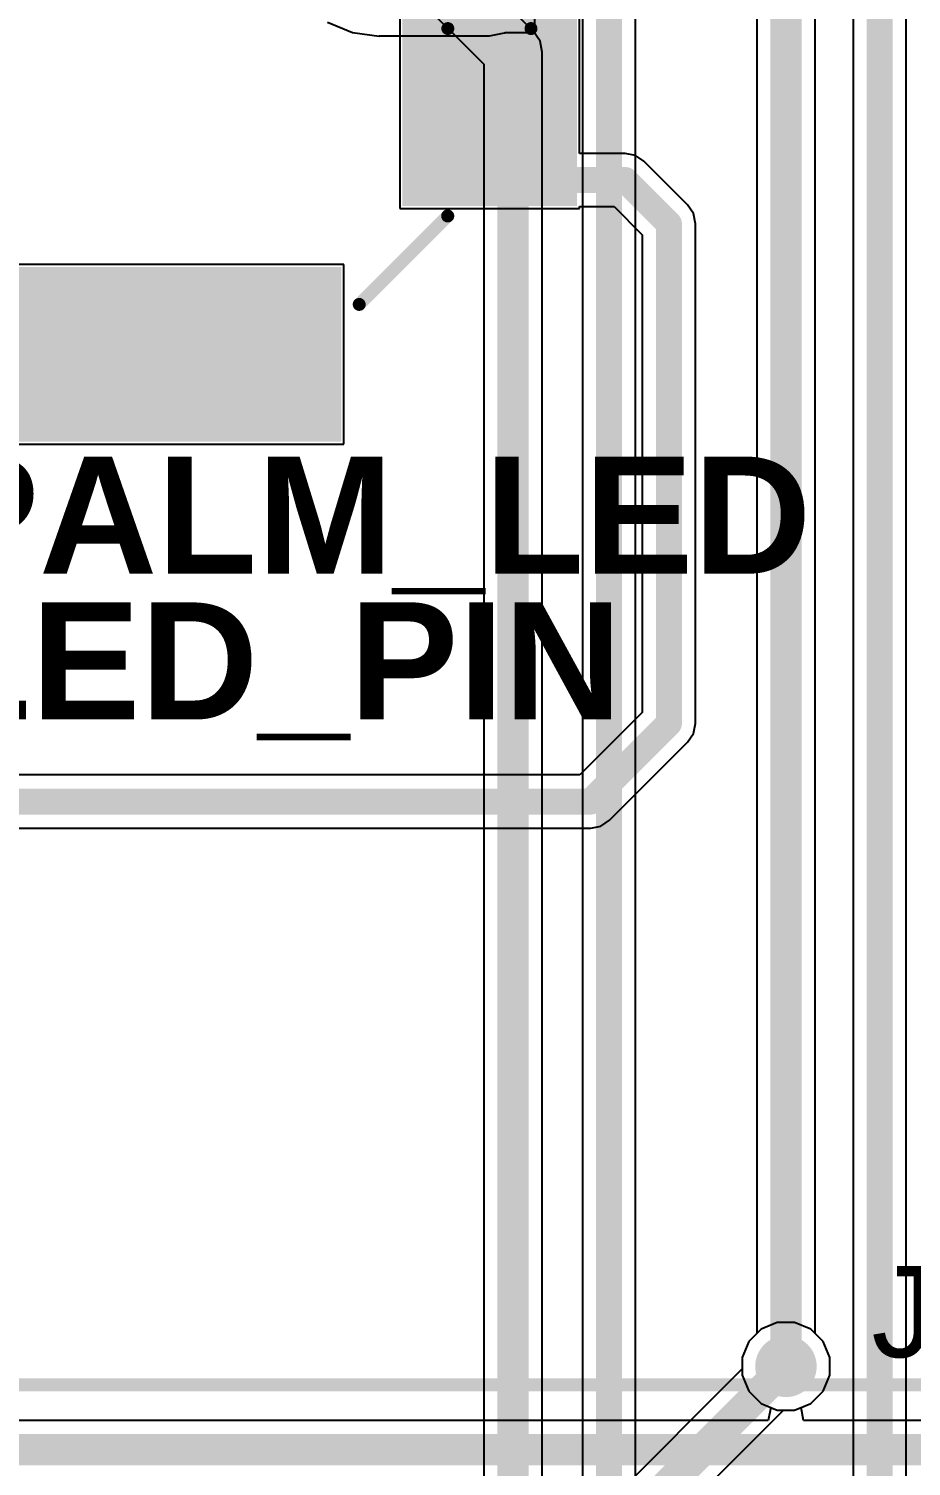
# Model space of a CAD drawing. Header units: inches. Extents: x -4.4 to 45.3, y -0.3 to 53.7.
# Drawn here: x 23.67 to 32.29, y 6.77 to 20.8 of the extents above; entities that cross this region are included whole.
import ezdxf

# ---------------------------------------------------------------- set-up
doc = ezdxf.new("R2010")
doc.units = ezdxf.units.IN
for name, color, linetype in [('Bottom Layer', 5, 'Continuous'), ('Bottom Overlay', 54, 'Continuous'), ('Bottom Paste', 16, 'Continuous'), ('Bottom Solder', 6, 'Continuous'), ('Signal_1', 16, 'Continuous'), ('Signal_2', 76, 'Continuous'), ('Top Layer', 1, 'Continuous'), ('Top Overlay', 2, 'Continuous'), ('Top Paste', 8, 'Continuous'), ('Top Solder', 216, 'Continuous'), ('Via Holes', 16, 'Continuous')]:
    doc.layers.add(name, color=color, linetype=linetype)
doc.styles.add('Arial', font='', dxfattribs={"height": 0.2})
doc.styles.add('Arial_Bold', font='', dxfattribs={"height": 0.2})
doc.styles.get('Arial').set_extended_font_data('Arial')
doc.styles.get('Arial_Bold').set_extended_font_data('Arial', bold=True)

# ---------------------------------------------------------------- blocks, each defined once
blk = doc.blocks.new('SFW5R_1STE1LF_28')
at = {"layer": 'Top Layer'}
for points in [[(-2.3, 2.05), (-1.7, 2.05), (-1.7, 0.05), (-2.3, 0.05)], [(-1.3, 2.05), (-0.7, 2.05), (-0.7, 0.05), (-1.3, 0.05)], [(-0.3, 2.05), (0.3, 2.05), (0.3, 0.05), (-0.3, 0.05)], [(0.7, 2.05), (1.3, 2.05), (1.3, 0.05), (0.7, 0.05)], [(1.7, 2.05), (2.3, 2.05), (2.3, 0.05), (1.7, 0.05)], [(-3.35, 1.05), (-2.65, 1.05), (-2.65, -3.15), (-3.35, -3.15)], [(2.65, 1.05), (3.35, 1.05), (3.35, -3.15), (2.65, -3.15)]]:
    blk.add_hatch(color=1, dxfattribs=at).paths.add_polyline_path(points)
at = {"layer": 'Top Paste'}
for points in [[(-2.3, 2.05), (-1.7, 2.05), (-1.7, 0.05), (-2.3, 0.05)], [(-1.3, 2.05), (-0.7, 2.05), (-0.7, 0.05), (-1.3, 0.05)], [(-0.3, 2.05), (0.3, 2.05), (0.3, 0.05), (-0.3, 0.05)], [(0.7, 2.05), (1.3, 2.05), (1.3, 0.05), (0.7, 0.05)], [(1.7, 2.05), (2.3, 2.05), (2.3, 0.05), (1.7, 0.05)], [(-3.35, 1.05), (-2.65, 1.05), (-2.65, -3.15), (-3.35, -3.15)], [(2.65, 1.05), (3.35, 1.05), (3.35, -3.15), (2.65, -3.15)]]:
    blk.add_hatch(color=8, dxfattribs=at).paths.add_polyline_path(points)
at = {"layer": 'Top Solder'}
for points in [[(-2.402, 2.152), (-1.598, 2.152), (-1.598, -0.052), (-2.402, -0.052)], [(-1.402, 2.152), (-0.598, 2.152), (-0.598, -0.052), (-1.402, -0.052)], [(-0.402, 2.152), (0.402, 2.152), (0.402, -0.052), (-0.402, -0.052)], [(0.598, 2.152), (1.402, 2.152), (1.402, -0.052), (0.598, -0.052)], [(1.598, 2.152), (2.402, 2.152), (2.402, -0.052), (1.598, -0.052)], [(-3.452, 1.152), (-2.548, 1.152), (-2.548, -3.252), (-3.452, -3.252)], [(2.548, 1.152), (3.452, 1.152), (3.452, -3.252), (2.548, -3.252)]]:
    blk.add_hatch(color=216, dxfattribs=at).paths.add_polyline_path(points)
at = {"layer": 'Top Overlay'}
for points in [[(-2.619, 1.693, 0.127, 0.127, 0), (-2.619, 1.439, 0.127, 0.127, 0)], [(-2.492, 1.566, 0.127, 0.127, 0), (-2.619, 1.693, 0.127, 0.127, 0)], [(-2.492, 1.566, 0.127, 0.127, 0), (-2.619, 1.439, 0.127, 0.127, 0)], [(-3.67, 0.55, 0.127, 0.127, 0), (-4.8, 0.55, 0.127, 0.127, 0)], [(-4.8, 0.55, 0.127, 0.127, 0), (-4.8, -3.75, 0.127, 0.127, 0)], [(4.8, 0.55, 0.127, 0.127, 0), (3.67, 0.55, 0.127, 0.127, 0)], [(4.8, 0.55, 0.127, 0.127, 0), (4.8, -3.75, 0.127, 0.127, 0)], [(-5.4, -3.75, 0.127, 0.127, 0), (-5.4, -4.95, 0.127, 0.127, 0)], [(-4.8, -3.75, 0.127, 0.127, 0), (-5.4, -3.75, 0.127, 0.127, 0)], [(5.4, -3.75, 0.127, 0.127, 0), (4.8, -3.75, 0.127, 0.127, 0)], [(5.4, -3.75, 0.127, 0.127, 0), (5.4, -4.95, 0.127, 0.127, 0)], [(5.4, -4.95, 0.127, 0.127, 0), (-5.4, -4.95, 0.127, 0.127, 0)]]:
    blk.add_lwpolyline(points, format="xyseb", dxfattribs=at)
for points in [[(-2.651, 1.693, 0.0635, 0.0635, 1), (-2.587, 1.693, 0.0635, 0.0635, 1)], [(-2.651, 1.693, 0.0635, 0.0635, 1), (-2.587, 1.693, 0.0635, 0.0635, 1)], [(-2.524, 1.566, 0.0635, 0.0635, 1), (-2.46, 1.566, 0.0635, 0.0635, 1)], [(-2.524, 1.566, 0.0635, 0.0635, 1), (-2.46, 1.566, 0.0635, 0.0635, 1)], [(-2.651, 1.439, 0.0635, 0.0635, 1), (-2.587, 1.439, 0.0635, 0.0635, 1)], [(-2.651, 1.439, 0.0635, 0.0635, 1), (-2.587, 1.439, 0.0635, 0.0635, 1)], [(-4.832, 0.55, 0.0635, 0.0635, 1), (-4.768, 0.55, 0.0635, 0.0635, 1)], [(-4.832, 0.55, 0.0635, 0.0635, 1), (-4.768, 0.55, 0.0635, 0.0635, 1)], [(-3.702, 0.55, 0.0635, 0.0635, 1), (-3.638, 0.55, 0.0635, 0.0635, 1)], [(3.638, 0.55, 0.0635, 0.0635, 1), (3.702, 0.55, 0.0635, 0.0635, 1)], [(4.768, 0.55, 0.0635, 0.0635, 1), (4.832, 0.55, 0.0635, 0.0635, 1)], [(4.768, 0.55, 0.0635, 0.0635, 1), (4.832, 0.55, 0.0635, 0.0635, 1)], [(-5.432, -3.75, 0.0635, 0.0635, 1), (-5.368, -3.75, 0.0635, 0.0635, 1)], [(-5.432, -3.75, 0.0635, 0.0635, 1), (-5.368, -3.75, 0.0635, 0.0635, 1)], [(-4.832, -3.75, 0.0635, 0.0635, 1), (-4.768, -3.75, 0.0635, 0.0635, 1)], [(-4.832, -3.75, 0.0635, 0.0635, 1), (-4.768, -3.75, 0.0635, 0.0635, 1)], [(4.768, -3.75, 0.0635, 0.0635, 1), (4.832, -3.75, 0.0635, 0.0635, 1)], [(4.768, -3.75, 0.0635, 0.0635, 1), (4.832, -3.75, 0.0635, 0.0635, 1)], [(5.368, -3.75, 0.0635, 0.0635, 1), (5.432, -3.75, 0.0635, 0.0635, 1)], [(5.368, -3.75, 0.0635, 0.0635, 1), (5.432, -3.75, 0.0635, 0.0635, 1)], [(-5.432, -4.95, 0.0635, 0.0635, 1), (-5.368, -4.95, 0.0635, 0.0635, 1)], [(-5.432, -4.95, 0.0635, 0.0635, 1), (-5.368, -4.95, 0.0635, 0.0635, 1)], [(5.368, -4.95, 0.0635, 0.0635, 1), (5.432, -4.95, 0.0635, 0.0635, 1)], [(5.368, -4.95, 0.0635, 0.0635, 1), (5.432, -4.95, 0.0635, 0.0635, 1)]]:
    blk.add_lwpolyline(points, format="xyseb", close=True, dxfattribs=at)
blk = doc.blocks.new('TQFP_100_14_14__54')
at = {"layer": 'Top Layer'}
for points in [[(4.65, 8.45), (4.65, 6.95), (4.35, 6.95), (4.35, 8.45)], [(5.15, 8.45), (5.15, 6.95), (4.85, 6.95), (4.85, 8.45)], [(5.65, 8.45), (5.65, 6.95), (5.35, 6.95), (5.35, 8.45)], [(6.15, 8.45), (6.15, 6.95), (5.85, 6.95), (5.85, 8.45)], [(6.95, 6.15), (8.45, 6.15), (8.45, 5.85), (6.95, 5.85)], [(6.95, 5.65), (8.45, 5.65), (8.45, 5.35), (6.95, 5.35)], [(6.95, 5.15), (8.45, 5.15), (8.45, 4.85), (6.95, 4.85)], [(6.95, 4.65), (8.45, 4.65), (8.45, 4.35), (6.95, 4.35)], [(6.95, 4.15), (8.45, 4.15), (8.45, 3.85), (6.95, 3.85)], [(6.95, 3.65), (8.45, 3.65), (8.45, 3.35), (6.95, 3.35)]]:
    blk.add_hatch(color=1, dxfattribs=at).paths.add_polyline_path(points)
at = {"layer": 'Top Paste'}
for points in [[(4.65, 8.45), (4.65, 6.95), (4.35, 6.95), (4.35, 8.45)], [(5.15, 8.45), (5.15, 6.95), (4.85, 6.95), (4.85, 8.45)], [(5.65, 8.45), (5.65, 6.95), (5.35, 6.95), (5.35, 8.45)], [(6.15, 8.45), (6.15, 6.95), (5.85, 6.95), (5.85, 8.45)], [(6.95, 6.15), (8.45, 6.15), (8.45, 5.85), (6.95, 5.85)], [(6.95, 5.65), (8.45, 5.65), (8.45, 5.35), (6.95, 5.35)], [(6.95, 5.15), (8.45, 5.15), (8.45, 4.85), (6.95, 4.85)], [(6.95, 4.65), (8.45, 4.65), (8.45, 4.35), (6.95, 4.35)], [(6.95, 4.15), (8.45, 4.15), (8.45, 3.85), (6.95, 3.85)], [(6.95, 3.65), (8.45, 3.65), (8.45, 3.35), (6.95, 3.35)]]:
    blk.add_hatch(color=8, dxfattribs=at).paths.add_polyline_path(points)
at = {"layer": 'Top Solder'}
for points in [[(4.752, 8.552), (4.752, 6.848), (4.248, 6.848), (4.248, 8.552)], [(5.252, 8.552), (5.252, 6.848), (4.748, 6.848), (4.748, 8.552)], [(5.752, 8.552), (5.752, 6.848), (5.248, 6.848), (5.248, 8.552)], [(6.252, 8.552), (6.252, 6.848), (5.748, 6.848), (5.748, 8.552)], [(6.848, 6.252), (8.552, 6.252), (8.552, 5.748), (6.848, 5.748)], [(6.848, 5.752), (8.552, 5.752), (8.552, 5.248), (6.848, 5.248)], [(6.848, 5.252), (8.552, 5.252), (8.552, 4.748), (6.848, 4.748)], [(6.848, 4.752), (8.552, 4.752), (8.552, 4.248), (6.848, 4.248)], [(6.848, 4.252), (8.552, 4.252), (8.552, 3.748), (6.848, 3.748)], [(6.848, 3.752), (8.552, 3.752), (8.552, 3.248), (6.848, 3.248)], [(6.848, 3.252), (8.552, 3.252), (8.552, 2.748), (6.848, 2.748)]]:
    blk.add_hatch(color=216, dxfattribs=at).paths.add_polyline_path(points)
at = {"layer": 'Top Overlay'}
blk.add_lwpolyline([(7.214, 6.426, 0.127, 0.127, 0), (6.35, 7.29, 0.127, 0.127, 0)], format="xyseb", dxfattribs=at)
for points in [[(6.318, 7.29, 0.0635, 0.0635, 1), (6.382, 7.29, 0.0635, 0.0635, 1)], [(7.182, 6.426, 0.0635, 0.0635, 1), (7.245, 6.426, 0.0635, 0.0635, 1)]]:
    blk.add_lwpolyline(points, format="xyseb", close=True, dxfattribs=at)
blk = doc.blocks.new('C___0402_B_91')
at = {"layer": 'Bottom Layer'}
for points in [[(-0.241, 0.318), (-0.241, -0.318), (-0.699, -0.318), (-0.699, 0.318)], [(0.699, 0.318), (0.699, -0.318), (0.241, -0.318), (0.241, 0.318)]]:
    blk.add_hatch(color=5, dxfattribs=at).paths.add_polyline_path(points)
at = {"layer": 'Bottom Paste'}
for points in [[(-0.241, 0.318), (-0.241, -0.318), (-0.699, -0.318), (-0.699, 0.318)], [(0.699, 0.318), (0.699, -0.318), (0.241, -0.318), (0.241, 0.318)]]:
    blk.add_hatch(color=16, dxfattribs=at).paths.add_polyline_path(points)
at = {"layer": 'Bottom Solder'}
for points in [[(-0.181, 0.377), (-0.181, -0.377), (-0.758, -0.377), (-0.758, 0.377)], [(0.758, 0.377), (0.758, -0.377), (0.181, -0.377), (0.181, 0.377)]]:
    blk.add_hatch(color=6, dxfattribs=at).paths.add_polyline_path(points)
at = {"layer": 'Bottom Overlay'}
for points in [[(-0.787, 0.406, 0.127, 0.127, 0), (-0.279, 0.406, 0.127, 0.127, 0)], [(-0.787, 0.406, 0.127, 0.127, 0), (-0.787, -0.406, 0.127, 0.127, 0)], [(0.279, 0.406, 0.127, 0.127, 0), (0.787, 0.406, 0.127, 0.127, 0)], [(0.787, 0.406, 0.127, 0.127, 0), (0.787, -0.406, 0.127, 0.127, 0)], [(-0.787, -0.406, 0.127, 0.127, 0), (-0.279, -0.406, 0.127, 0.127, 0)], [(0.279, -0.406, 0.127, 0.127, 0), (0.787, -0.406, 0.127, 0.127, 0)]]:
    blk.add_lwpolyline(points, format="xyseb", dxfattribs=at)
for points in [[(-0.819, 0.406, 0.0635, 0.0635, 1), (-0.756, 0.406, 0.0635, 0.0635, 1)], [(-0.819, 0.406, 0.0635, 0.0635, 1), (-0.756, 0.406, 0.0635, 0.0635, 1)], [(-0.311, 0.406, 0.0635, 0.0635, 1), (-0.248, 0.406, 0.0635, 0.0635, 1)], [(0.248, 0.406, 0.0635, 0.0635, 1), (0.311, 0.406, 0.0635, 0.0635, 1)], [(0.756, 0.406, 0.0635, 0.0635, 1), (0.819, 0.406, 0.0635, 0.0635, 1)], [(0.756, 0.406, 0.0635, 0.0635, 1), (0.819, 0.406, 0.0635, 0.0635, 1)], [(-0.819, -0.406, 0.0635, 0.0635, 1), (-0.756, -0.406, 0.0635, 0.0635, 1)], [(-0.819, -0.406, 0.0635, 0.0635, 1), (-0.756, -0.406, 0.0635, 0.0635, 1)], [(-0.311, -0.406, 0.0635, 0.0635, 1), (-0.248, -0.406, 0.0635, 0.0635, 1)], [(0.248, -0.406, 0.0635, 0.0635, 1), (0.311, -0.406, 0.0635, 0.0635, 1)], [(0.756, -0.406, 0.0635, 0.0635, 1), (0.819, -0.406, 0.0635, 0.0635, 1)], [(0.756, -0.406, 0.0635, 0.0635, 1), (0.819, -0.406, 0.0635, 0.0635, 1)]]:
    blk.add_lwpolyline(points, format="xyseb", close=True, dxfattribs=at)

msp = doc.modelspace()

# ---------------------------------------------------------------- hatches: boundary and pattern name
at = {"layer": 'Bottom Layer'}
h = msp.add_hatch(color=5, dxfattribs=at)
edge = h.paths.add_edge_path()
edge.add_arc((31.064, 7.747), 0.3, 0, 360)
at = {"layer": 'Signal_1'}
h = msp.add_hatch(color=16, dxfattribs=at)
edge = h.paths.add_edge_path()
edge.add_arc((31.064, 7.747), 0.3, 0, 360)
at = {"layer": 'Signal_2'}
h = msp.add_hatch(color=76, dxfattribs=at)
edge = h.paths.add_edge_path()
edge.add_arc((31.064, 7.747), 0.3, 0, 360)
at = {"layer": 'Top Layer'}
h = msp.add_hatch(color=1, dxfattribs=at)
edge = h.paths.add_edge_path()
edge.add_arc((31.064, 7.747), 0.3, 0, 360)
at = {"layer": 'Via Holes'}
h = msp.add_hatch(color=7, dxfattribs=at)
edge = h.paths.add_edge_path()
edge.add_arc((31.064, 7.747), 0.15, 0, 360)

# ---------------------------------------------------------------- linework, layer by layer
at = {"layer": 'Bottom Layer'}
for p, q in [((28.613, 20.765), (28.613, 21.476)), ((26.59, 20.865), (26.833, 20.765)), ((26.833, 20.765), (27.093, 20.73)), ((28.317, 20.761), (28.322, 20.765)), ((28.322, 20.765), (28.613, 20.765)), ((27.093, 20.73), (27.093, 20.732)), ((27.093, 20.732), (28.169, 20.732)), ((28.169, 20.732), (28.317, 20.761)), ((30.979, 8.174), (30.822, 8.109)), ((31.149, 8.174), (30.979, 8.174)), ((31.306, 8.109), (31.149, 8.174)), ((30.822, 8.109), (30.702, 7.989)), ((31.426, 7.989), (31.306, 8.109)), ((30.702, 7.989), (30.637, 7.832)), ((31.491, 7.832), (31.426, 7.989)), ((30.637, 7.723), (29.168, 6.254)), ((30.637, 7.832), (30.637, 7.723)), ((31.491, 7.662), (31.491, 7.832)), ((31.426, 7.505), (31.491, 7.662)), ((31.306, 7.385), (31.426, 7.505)), ((29.488, 5.768), (31.04, 7.32)), ((31.04, 7.32), (31.149, 7.32)), ((31.149, 7.32), (31.306, 7.385))]:
    msp.add_line(p, q, dxfattribs=at)
msp.add_lwpolyline([(29.286, 5.969, 0.305, 0.305, 0), (31.064, 7.747, 0.305, 0.305, 0)], format="xyseb", dxfattribs=at)
msp.add_lwpolyline([(30.988, 7.747, 0.152, 0.152, 1), (31.14, 7.747, 0.152, 0.152, 1)], format="xyseb", close=True, dxfattribs=at)
at = {"layer": 'Signal_1'}
for p, q in [((31.72, 25.394), (31.72, 6.508)), ((32.238, 6.401), (32.238, 25.502)), ((30.979, 8.174), (30.822, 8.109)), ((31.149, 8.174), (30.979, 8.174)), ((31.306, 8.109), (31.149, 8.174)), ((30.822, 8.109), (30.702, 7.989)), ((31.426, 7.989), (31.306, 8.109)), ((30.702, 7.989), (30.637, 7.832)), ((31.491, 7.832), (31.426, 7.989)), ((30.637, 7.832), (30.637, 7.662)), ((31.491, 7.662), (31.491, 7.832)), ((30.637, 7.662), (30.702, 7.505)), ((31.426, 7.505), (31.491, 7.662)), ((30.702, 7.505), (30.822, 7.385)), ((31.306, 7.385), (31.426, 7.505)), ((30.822, 7.385), (30.979, 7.32)), ((30.979, 7.32), (31.149, 7.32)), ((31.149, 7.32), (31.306, 7.385))]:
    msp.add_line(p, q, dxfattribs=at)
msp.add_lwpolyline([(31.979, 6.401, 0.254, 0.254, 0), (31.979, 25.502, 0.254, 0.254, 0)], format="xyseb", dxfattribs=at)
at = {"layer": 'Signal_2'}
for p, q in [((28.601, 20.773), (26.77, 22.604)), ((26.45, 22.118), (28.114, 20.454)), ((29.596, 6.457), (29.596, 21.107)), ((29.078, 21), (29.078, 6.35)), ((28.663, 20.681), (28.601, 20.773)), ((28.601, 20.773), (28.601, 20.773)), ((28.684, 20.572), (28.663, 20.681)), ((28.684, 6.11), (28.684, 20.572)), ((28.114, 20.454), (28.114, 5.992)), ((30.979, 8.174), (30.822, 8.109)), ((31.149, 8.174), (30.979, 8.174)), ((31.306, 8.109), (31.149, 8.174)), ((30.822, 8.109), (30.702, 7.989)), ((31.426, 7.989), (31.306, 8.109)), ((30.702, 7.989), (30.637, 7.832)), ((31.491, 7.832), (31.426, 7.989)), ((30.637, 7.832), (30.637, 7.662)), ((31.491, 7.662), (31.491, 7.832)), ((30.637, 7.662), (30.702, 7.505)), ((31.426, 7.505), (31.491, 7.662)), ((30.702, 7.505), (30.822, 7.385)), ((31.306, 7.385), (31.426, 7.505)), ((30.822, 7.385), (30.979, 7.32)), ((30.979, 7.32), (31.149, 7.32)), ((31.149, 7.32), (31.306, 7.385))]:
    msp.add_line(p, q, dxfattribs=at)
for points in [[(26.568, 22.403, 0.305, 0.305, 0), (28.399, 20.572, 0.305, 0.305, 0)], [(29.337, 6.35, 0.254, 0.254, 0), (29.337, 21.107, 0.254, 0.254, 0)], [(28.399, 5.992, 0.305, 0.305, 0), (28.399, 20.572, 0.305, 0.305, 0)]]:
    msp.add_lwpolyline(points, format="xyseb", dxfattribs=at)
msp.add_lwpolyline([(28.323, 20.572, 0.152, 0.152, 1), (28.476, 20.572, 0.152, 0.152, 1)], format="xyseb", close=True, dxfattribs=at)
msp.add_lwpolyline([(28.323, 20.572, 0.152, 0.152, 1), (28.476, 20.572, 0.152, 0.152, 1)], format="xyseb", close=True, dxfattribs=at)
at = {"layer": 'Top Layer'}
for p, q in [((30.779, 26.901), (30.779, 8.066)), ((31.349, 8.066), (31.349, 26.901)), ((29.049, 20.547), (29.049, 21.601)), ((27.295, 21.045), (27.295, 20.047)), ((29.049, 19.583), (29.049, 20.547)), ((27.295, 20.047), (27.295, 19.047)), ((29.495, 19.583), (29.049, 19.583)), ((29.594, 19.563), (29.495, 19.583)), ((29.678, 19.507), (29.594, 19.563)), ((30.104, 19.081), (29.678, 19.507)), ((30.16, 18.997), (30.104, 19.081)), ((27.295, 19.047), (29.049, 19.047)), ((29.049, 19.047), (29.049, 19.065)), ((29.049, 19.065), (29.388, 19.065)), ((29.388, 19.065), (29.662, 18.79)), ((30.18, 18.898), (30.16, 18.997)), ((30.18, 14.021), (30.18, 18.898)), ((29.662, 18.79), (29.662, 14.128)), ((26.749, 18.501), (21.231, 18.501)), ((26.749, 16.747), (26.749, 18.501)), ((20.195, 16.747), (26.749, 16.747)), ((29.662, 14.128), (29.052, 13.518)), ((30.104, 13.838), (30.16, 13.922)), ((30.16, 13.922), (30.18, 14.021)), ((29.342, 13.076), (30.104, 13.838)), ((29.052, 13.518), (20.707, 13.518)), ((29.258, 13.02), (29.342, 13.076)), ((20.599, 13), (29.159, 13)), ((29.159, 13), (29.258, 13.02)), ((30.779, 8.066), (30.702, 7.989)), ((31.426, 7.989), (31.349, 8.066)), ((30.702, 7.989), (30.637, 7.832)), ((31.491, 7.832), (31.426, 7.989)), ((30.637, 7.832), (30.637, 7.662)), ((31.491, 7.662), (31.491, 7.832)), ((30.637, 7.662), (30.702, 7.505)), ((31.426, 7.505), (31.491, 7.662)), ((30.702, 7.505), (30.822, 7.385)), ((31.306, 7.385), (31.426, 7.505)), ((30.822, 7.385), (30.916, 7.346)), ((30.916, 7.346), (30.891, 7.219)), ((31.212, 7.346), (31.306, 7.385)), ((31.237, 7.219), (31.212, 7.346)), ((30.891, 7.219), (6.833, 7.219)), ((38.206, 7.219), (31.237, 7.219))]:
    msp.add_line(p, q, dxfattribs=at)
for points in [[(31.064, 7.747, 0.305, 0.305, 0), (31.064, 26.901, 0.305, 0.305, 0)], [(28.172, 19.324, 0.254, 0.254, 0), (29.495, 19.324, 0.254, 0.254, 0)], [(29.495, 19.324, 0.254, 0.254, 0), (29.921, 18.898, 0.254, 0.254, 0)], [(29.921, 14.021, 0.254, 0.254, 0), (29.921, 18.898, 0.254, 0.254, 0)], [(29.159, 13.259, 0.254, 0.254, 0), (29.921, 14.021, 0.254, 0.254, 0)], [(20.599, 13.259, 0.254, 0.254, 0), (29.159, 13.259, 0.254, 0.254, 0)], [(6.833, 6.934, 0.305, 0.305, 0), (44.367, 6.934, 0.305, 0.305, 0)]]:
    msp.add_lwpolyline(points, format="xyseb", dxfattribs=at)
for points in [[(28.109, 19.324, 0.127, 0.127, 1), (28.236, 19.324, 0.127, 0.127, 1)], [(29.432, 19.324, 0.127, 0.127, 1), (29.559, 19.324, 0.127, 0.127, 1)], [(29.432, 19.324, 0.127, 0.127, 1), (29.559, 19.324, 0.127, 0.127, 1)], [(29.858, 18.898, 0.127, 0.127, 1), (29.985, 18.898, 0.127, 0.127, 1)], [(29.858, 18.898, 0.127, 0.127, 1), (29.985, 18.898, 0.127, 0.127, 1)], [(29.858, 14.021, 0.127, 0.127, 1), (29.985, 14.021, 0.127, 0.127, 1)], [(29.858, 14.021, 0.127, 0.127, 1), (29.985, 14.021, 0.127, 0.127, 1)], [(29.096, 13.259, 0.127, 0.127, 1), (29.223, 13.259, 0.127, 0.127, 1)], [(29.096, 13.259, 0.127, 0.127, 1), (29.223, 13.259, 0.127, 0.127, 1)], [(30.988, 7.747, 0.152, 0.152, 1), (31.14, 7.747, 0.152, 0.152, 1)]]:
    msp.add_lwpolyline(points, format="xyseb", close=True, dxfattribs=at)

# ---------------------------------------------------------------- block references
for name, p, rotation in [('TQFP_100_14_14__54', (20.472, 25.324), 270), ('C___0402_B_91', (28.169, 21.59), 90), ('SFW5R_1STE1LF_28', (27.978, 2.616), 180)]:
    msp.add_blockref(name, p, dxfattribs=dict(rotation=rotation))

# ---------------------------------------------------------------- texts
at = {"layer": 'Top Overlay', "style": 'Arial_Bold'}
for s, p in [('PALM_LED', (22.708, 15.483)), ('LED_PIN', (22.72, 14.06))]:
    msp.add_text(s, height=1.143, rotation=360, dxfattribs=at).set_placement(p)
at = {"layer": 'Top Overlay', "style": 'Arial'}
msp.add_text('J7', height=0.889, dxfattribs=at).set_placement((31.898, 7.836))

doc.saveas('drawing.dxf')
